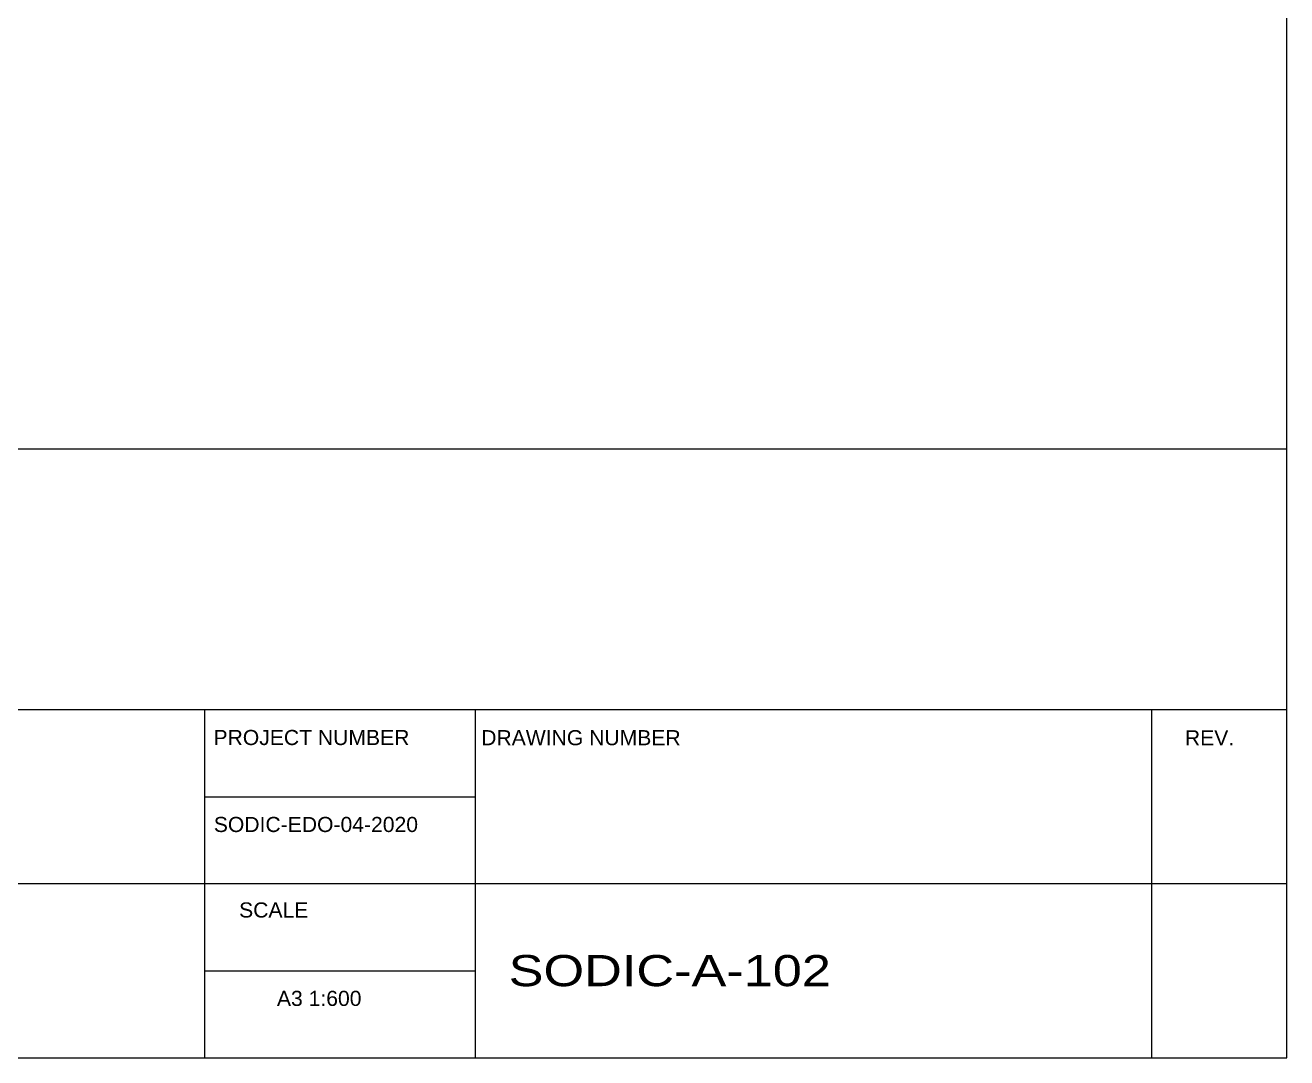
# Model space of a CAD drawing. Header units: millimetres. Extents: x -2143172 to 5255, y -610845 to 279739.
# Drawn here: x -1140815 to -1124593, y -610845 to -597571 of the extents above; entities that cross this region are included whole.
import ezdxf

# ---------------------------------------------------------------- set-up
doc = ezdxf.new("R2010")
doc.units = ezdxf.units.MM
doc.header["$LTSCALE"] = 30
doc.layers.add('Frame', color=7, linetype='Continuous', lineweight=5)
doc.styles.add('MARI3', font='arial.ttf', dxfattribs={"width": 1.2})
doc.styles.add('TTLB-A0-JeddahDP$0$swis721', font='swiss.ttf')

msp = doc.modelspace()

# ---------------------------------------------------------------- linework, layer by layer
at = {"layer": 'Frame'}
for p, q in [((-1124592.6, -610845.4, 0.4), (-1124592.6, -561642.4, 0.4)), ((-1124592.6, -603019.8), (-1194179.6, -603019.8)), ((-1124592.6, -606373.6), (-1194179.6, -606373.6)), ((-1138510, -606373.6), (-1138510, -610845.4)), ((-1135030.6, -606373.6), (-1135030.6, -610845.4)), ((-1126332.3, -606373.6), (-1126332.3, -610845.4)), ((-1138510, -607491.5), (-1135030.6, -607491.5)), ((-1124592.6, -608609.5), (-1152427.4, -608609.5)), ((-1138510, -609727.4), (-1135030.6, -609727.4)), ((-1194179.6, -610845.4, 0.4), (-1124592.6, -610845.4, 0.4))]:
    msp.add_line(p, q, dxfattribs=at)

# ---------------------------------------------------------------- texts
at = {"layer": 'Frame', "style": 'MARI3', "width": 1.2}
msp.add_text('SODIC-A-102', height=400.787, dxfattribs=at).set_placement((-1134598.5, -609925.2, 0))
at = {"layer": 'Frame', "attachment_point": 8, "style": 'TTLB-A0-JeddahDP$0$swis721'}
for s, insert, char_height in [(' PROJECT NUMBER', (-1137172.1, -606827.9), 194.411), ('SODIC-EDO-04-2020', (-1137076.9, -607945.9), 194.411), ('SCALE', (-1137619.2, -609045), 194.41), ('A3 1:600', (-1137034.6, -610181.7), 194.41)]:
    msp.add_mtext(s, dxfattribs=dict(at, insert=insert, char_height=char_height))
at = {"layer": 'Frame', "attachment_point": 5, "style": 'TTLB-A0-JeddahDP$0$swis721'}
for s, insert, char_height, width in [('DRAWING NUMBER', (-1133668.8, -606731.7), 194.411, 2499.576), ('REV.', (-1125585.9, -606731.7), 194.41, 3082.178)]:
    msp.add_mtext(s, dxfattribs=dict(at, insert=insert, char_height=char_height, width=width))

doc.saveas('drawing.dxf')
